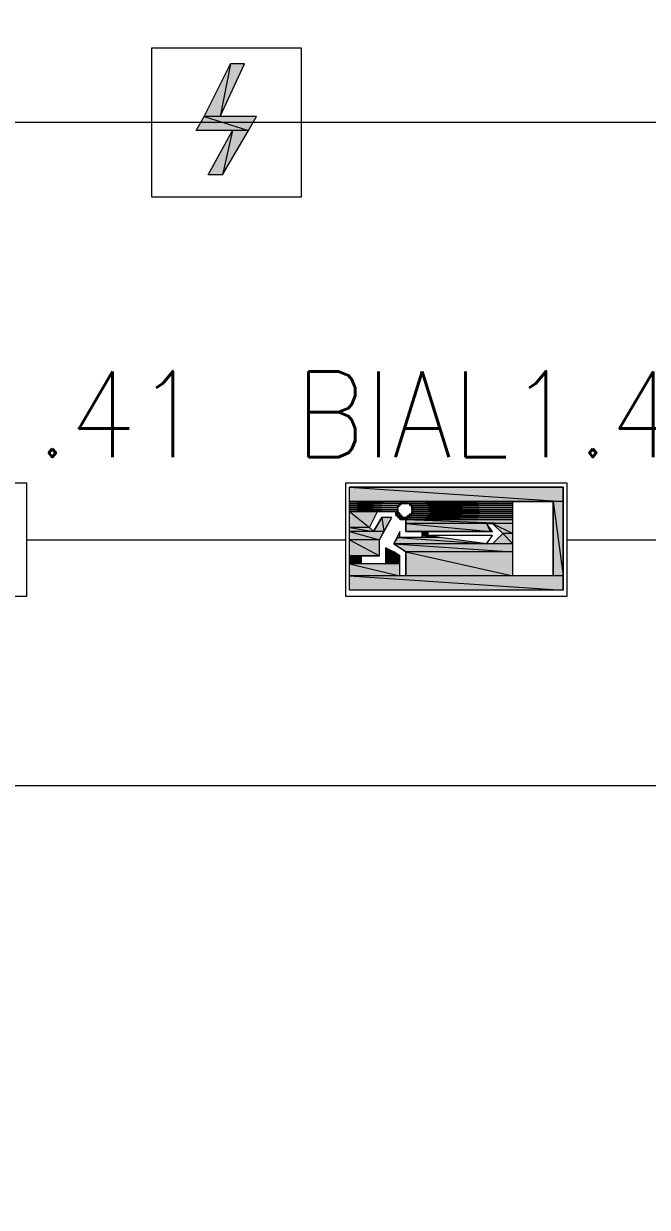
# Model space of a CAD drawing. Header units: millimetres. Extents: x 0 to 420, y 0 to 297.
# Drawn here: x 161.61 to 174.7, y 185.07 to 209.93 of the extents above; entities that cross this region are included whole.
import ezdxf

# ---------------------------------------------------------------- set-up
doc = ezdxf.new("R2010")
doc.units = ezdxf.units.MM
doc.styles.get("Standard").update_dxf_attribs({"font": 'STANDARD'})

msp = doc.modelspace()

# ---------------------------------------------------------------- hatches: boundary and pattern name
h = msp.add_hatch(color=1)
h.paths.add_polyline_path([(166.243001, 209.084332), (165.946668, 209.084332), (165.735001, 207.983666)], flags=0)
h.paths.add_polyline_path([(165.946668, 209.084332), (165.735001, 207.983666), (165.396334, 207.983666)], flags=0)
h = msp.add_hatch(color=1)
h.paths.add_polyline_path([(166.497001, 207.983666), (165.396334, 207.983666), (166.327668, 207.687333)], flags=0)
h.paths.add_polyline_path([(165.396334, 207.983666), (166.327668, 207.687333), (165.227001, 207.687333)], flags=0)
h = msp.add_hatch(color=1)
h.paths.add_polyline_path([(166.327668, 207.687333), (165.989001, 207.687333), (165.777334, 206.755999)], flags=0)
h.paths.add_polyline_path([(165.989001, 207.687333), (165.777334, 206.755999), (165.481001, 206.755999)], flags=0)
h = msp.add_hatch(color=82)
h.paths.add_polyline_path([(172.931668, 200.194333), (168.444334, 200.194333), (172.931668, 199.897999)], flags=0)
h.paths.add_polyline_path([(168.444334, 200.194333), (172.931668, 199.897999), (168.444334, 199.897999)], flags=0)
h = msp.add_hatch(color=82)
h.paths.add_polyline_path([(168.444334, 199.897999), (171.873334, 199.897999)], flags=0)
h.paths.add_polyline_path([(171.873334, 199.897999), (168.444334, 199.897999)], flags=0)
h = msp.add_hatch(color=82)
h.paths.add_polyline_path([(169.545001, 199.897999), (168.444334, 199.897999), (169.502668, 199.855666)], flags=0)
h.paths.add_polyline_path([(168.444334, 199.897999), (169.502668, 199.855666), (168.444334, 199.855666)], flags=0)
for points in [[(169.545001, 199.897999), (169.587334, 199.855666), (169.545001, 199.855666)], [(169.587334, 199.897999), (169.629668, 199.897999), (169.629668, 199.855666)], [(169.460334, 199.728666), (169.460334, 199.686333)], [(169.460334, 199.686333), (169.502668, 199.643999), (169.460334, 199.643999)], [(169.460334, 199.643999), (169.502668, 199.643999)], [(169.502668, 199.855666), (169.545001, 199.855666), (169.502668, 199.813333)], [(169.502668, 199.643999), (169.502668, 199.601666)], [(169.545001, 199.855666), (169.587334, 199.855666)], [(169.714334, 199.813333), (169.756668, 199.813333)], [(169.714334, 199.643999), (169.714334, 199.601666)], [(169.756668, 199.813333), (169.756668, 199.770999)], [(169.756668, 199.770999), (169.756668, 199.728666)], [(169.545001, 199.601666), (169.545001, 199.559333)], [(169.206334, 198.924333), (169.375668, 198.839666), (169.206334, 198.839666)]]:
    msp.add_hatch(color=82).paths.add_polyline_path(points, flags=0)
h = msp.add_hatch(color=82)
h.paths.add_polyline_path([(171.873334, 199.897999), (169.672001, 199.897999), (171.873334, 199.855666)], flags=0)
h.paths.add_polyline_path([(169.672001, 199.897999), (171.873334, 199.855666), (169.672001, 199.855666)], flags=0)
h = msp.add_hatch(color=82)
h.paths.add_polyline_path([(172.931668, 199.897999), (172.720001, 199.897999), (172.931668, 198.331666)], flags=0)
h.paths.add_polyline_path([(172.720001, 199.897999), (172.931668, 198.331666), (172.720001, 198.331666)], flags=0)
h = msp.add_hatch(color=82)
h.paths.add_polyline_path([(169.502668, 199.855666), (168.444334, 199.855666), (169.460334, 199.813333)], flags=0)
h.paths.add_polyline_path([(168.444334, 199.855666), (169.460334, 199.813333), (168.444334, 199.813333)], flags=0)
h = msp.add_hatch(color=82)
h.paths.add_polyline_path([(169.460334, 199.813333), (168.444334, 199.813333), (169.460334, 199.770999)], flags=0)
h.paths.add_polyline_path([(168.444334, 199.813333), (169.460334, 199.770999), (168.444334, 199.770999)], flags=0)
h = msp.add_hatch(color=82)
h.paths.add_polyline_path([(169.460334, 199.770999), (168.444334, 199.770999), (169.460334, 199.728666)], flags=0)
h.paths.add_polyline_path([(168.444334, 199.770999), (169.460334, 199.728666), (168.444334, 199.728666)], flags=0)
h = msp.add_hatch(color=82)
h.paths.add_polyline_path([(168.444334, 199.728666), (169.460334, 199.728666)], flags=0)
h.paths.add_polyline_path([(169.460334, 199.728666), (168.444334, 199.728666)], flags=0)
h = msp.add_hatch(color=82)
h.paths.add_polyline_path([(169.460334, 199.728666), (168.444334, 199.728666), (169.460334, 199.686333)], flags=0)
h.paths.add_polyline_path([(168.444334, 199.728666), (169.460334, 199.686333), (168.444334, 199.686333)], flags=0)
h = msp.add_hatch(color=82)
h.paths.add_polyline_path([(168.444334, 199.686333), (169.460334, 199.686333)], flags=0)
h.paths.add_polyline_path([(169.460334, 199.686333), (168.444334, 199.686333)], flags=0)
h = msp.add_hatch(color=82)
h.paths.add_polyline_path([(169.037001, 199.686333), (168.444334, 199.686333), (168.867668, 199.347666)], flags=0)
h.paths.add_polyline_path([(168.444334, 199.686333), (168.867668, 199.347666), (168.444334, 199.347666)], flags=0)
h = msp.add_hatch(color=82)
h.paths.add_polyline_path([(169.460334, 199.686333), (169.418001, 199.686333), (169.460334, 199.643999)], flags=0)
h.paths.add_polyline_path([(169.418001, 199.686333), (169.460334, 199.643999), (169.418001, 199.643999)], flags=0)
h = msp.add_hatch(color=82)
h.paths.add_polyline_path([(169.460334, 199.643999), (169.418001, 199.643999), (169.460334, 199.601666)], flags=0)
h.paths.add_polyline_path([(169.418001, 199.643999), (169.460334, 199.601666), (169.418001, 199.601666)], flags=0)
h = msp.add_hatch(color=82)
h.paths.add_polyline_path([(169.714334, 199.855666), (171.873334, 199.855666)], flags=0)
h.paths.add_polyline_path([(171.873334, 199.855666), (169.714334, 199.855666)], flags=0)
h = msp.add_hatch(color=82)
h.paths.add_polyline_path([(171.873334, 199.855666), (169.714334, 199.855666), (171.873334, 199.813333)], flags=0)
h.paths.add_polyline_path([(169.714334, 199.855666), (171.873334, 199.813333), (169.756668, 199.813333)], flags=0)
h = msp.add_hatch(color=82)
h.paths.add_polyline_path([(169.714334, 199.855666), (169.714334, 199.813333)], flags=0)
h.paths.add_polyline_path([(169.714334, 199.813333), (169.714334, 199.855666)], flags=0)
h = msp.add_hatch(color=82)
h.paths.add_polyline_path([(171.873334, 199.813333), (169.756668, 199.813333), (171.873334, 199.770999)], flags=0)
h.paths.add_polyline_path([(169.756668, 199.813333), (171.873334, 199.770999), (169.756668, 199.770999)], flags=0)
h = msp.add_hatch(color=82)
h.paths.add_polyline_path([(171.873334, 199.770999), (169.756668, 199.770999), (171.873334, 199.728666)], flags=0)
h.paths.add_polyline_path([(169.756668, 199.770999), (171.873334, 199.728666), (169.799001, 199.728666)], flags=0)
h = msp.add_hatch(color=82)
h.paths.add_polyline_path([(171.873334, 199.728666), (169.756668, 199.728666), (171.873334, 199.686333)], flags=0)
h.paths.add_polyline_path([(169.756668, 199.728666), (171.873334, 199.686333), (169.799001, 199.686333)], flags=0)
h = msp.add_hatch(color=82)
h.paths.add_polyline_path([(171.873334, 199.686333), (169.799001, 199.686333), (171.873334, 199.643999)], flags=0)
h.paths.add_polyline_path([(169.799001, 199.686333), (171.873334, 199.643999), (169.756668, 199.643999)], flags=0)
h = msp.add_hatch(color=82)
h.paths.add_polyline_path([(169.756668, 199.686333), (169.756668, 199.643999)], flags=0)
h.paths.add_polyline_path([(169.756668, 199.643999), (169.756668, 199.686333)], flags=0)
h = msp.add_hatch(color=82)
h.paths.add_polyline_path([(171.873334, 199.643999), (169.756668, 199.643999), (171.873334, 199.601666)], flags=0)
h.paths.add_polyline_path([(169.756668, 199.643999), (171.873334, 199.601666), (169.756668, 199.601666)], flags=0)
h = msp.add_hatch(color=82)
h.paths.add_polyline_path([(169.799001, 199.728666), (171.873334, 199.728666)], flags=0)
h.paths.add_polyline_path([(171.873334, 199.728666), (169.799001, 199.728666)], flags=0)
h = msp.add_hatch(color=82)
h.paths.add_polyline_path([(169.799001, 199.686333), (171.873334, 199.686333)], flags=0)
h.paths.add_polyline_path([(171.873334, 199.686333), (169.799001, 199.686333)], flags=0)
h = msp.add_hatch(color=82)
h.paths.add_polyline_path([(169.333334, 199.559333), (169.121668, 199.559333), (169.164001, 199.262999)], flags=0)
h.paths.add_polyline_path([(169.121668, 199.559333), (169.164001, 199.262999), (168.952334, 199.262999)], flags=0)
h = msp.add_hatch(color=82)
h.paths.add_polyline_path([(169.502668, 199.601666), (169.418001, 199.601666)], flags=0)
h.paths.add_polyline_path([(169.418001, 199.601666), (169.502668, 199.601666), (169.460334, 199.601666)], flags=0)
h = msp.add_hatch(color=82)
h.paths.add_polyline_path([(169.502668, 199.601666), (169.460334, 199.601666), (169.545001, 199.559333)], flags=0)
h.paths.add_polyline_path([(169.460334, 199.601666), (169.545001, 199.559333), (169.460334, 199.559333)], flags=0)
h = msp.add_hatch(color=82)
h.paths.add_polyline_path([(169.460334, 199.559333), (169.545001, 199.559333)], flags=0)
h.paths.add_polyline_path([(169.545001, 199.559333), (169.460334, 199.559333)], flags=0)
h = msp.add_hatch(color=82)
h.paths.add_polyline_path([(169.672001, 199.559333), (169.502668, 199.559333), (169.672001, 199.516999)], flags=0)
h.paths.add_polyline_path([(169.502668, 199.559333), (169.672001, 199.516999), (169.502668, 199.516999)], flags=0)
h = msp.add_hatch(color=82)
h.paths.add_polyline_path([(169.545001, 199.516999), (171.873334, 199.516999)], flags=0)
h.paths.add_polyline_path([(171.873334, 199.516999), (169.545001, 199.516999)], flags=0)
h = msp.add_hatch(color=82)
h.paths.add_polyline_path([(169.587334, 199.559333), (169.629668, 199.559333)], flags=0)
h.paths.add_polyline_path([(169.629668, 199.559333), (169.587334, 199.559333)], flags=0)
h = msp.add_hatch(color=82)
h.paths.add_polyline_path([(169.714334, 199.601666), (169.672001, 199.601666), (169.672001, 199.559333)], flags=0)
h.paths.add_polyline_path([(169.672001, 199.601666), (169.672001, 199.559333), (169.629668, 199.559333)], flags=0)
h = msp.add_hatch(color=82)
h.paths.add_polyline_path([(171.873334, 199.516999), (169.629668, 199.516999), (171.873334, 199.432333)], flags=0)
h.paths.add_polyline_path([(169.629668, 199.516999), (171.873334, 199.432333), (169.629668, 199.432333)], flags=0)
h = msp.add_hatch(color=82)
h.paths.add_polyline_path([(171.323001, 199.432333), (169.629668, 199.432333), (171.407668, 199.262999)], flags=0)
h.paths.add_polyline_path([(169.629668, 199.432333), (171.407668, 199.262999), (169.629668, 199.262999)], flags=0)
h = msp.add_hatch(color=82)
h.paths.add_polyline_path([(171.873334, 199.559333), (169.672001, 199.559333), (171.873334, 199.516999)], flags=0)
h.paths.add_polyline_path([(169.672001, 199.559333), (171.873334, 199.516999), (169.672001, 199.516999)], flags=0)
h = msp.add_hatch(color=82)
h.paths.add_polyline_path([(171.873334, 199.601666), (169.756668, 199.601666)], flags=0)
h.paths.add_polyline_path([(169.756668, 199.601666), (171.873334, 199.601666), (169.714334, 199.601666)], flags=0)
h = msp.add_hatch(color=82)
h.paths.add_polyline_path([(171.873334, 199.601666), (169.714334, 199.601666), (171.873334, 199.559333)], flags=0)
h.paths.add_polyline_path([(169.714334, 199.601666), (171.873334, 199.559333), (169.714334, 199.559333)], flags=0)
h = msp.add_hatch(color=82)
h.paths.add_polyline_path([(171.873334, 199.432333), (171.450001, 199.432333), (171.873334, 199.220666)], flags=0)
h.paths.add_polyline_path([(171.450001, 199.432333), (171.873334, 199.220666), (171.661668, 199.220666)], flags=0)
h = msp.add_hatch(color=82)
h.paths.add_polyline_path([(168.867668, 199.347666), (168.444334, 199.347666), (168.952334, 199.262999)], flags=0)
h.paths.add_polyline_path([(168.444334, 199.347666), (168.952334, 199.262999), (168.444334, 199.262999)], flags=0)
h = msp.add_hatch(color=82)
h.paths.add_polyline_path([(169.164001, 199.262999), (168.444334, 199.262999), (169.079334, 199.093666)], flags=0)
h.paths.add_polyline_path([(168.444334, 199.262999), (169.079334, 199.093666), (168.444334, 199.093666)], flags=0)
h = msp.add_hatch(color=82)
h.paths.add_polyline_path([(170.349334, 199.135999), (169.460334, 199.135999), (171.323001, 199.008999)], flags=0)
h.paths.add_polyline_path([(169.460334, 199.135999), (171.323001, 199.008999), (169.375668, 199.008999)], flags=0)
h = msp.add_hatch(color=82)
h.paths.add_polyline_path([(170.095334, 199.262999), (169.968334, 199.262999), (170.095334, 199.178333)], flags=0)
h.paths.add_polyline_path([(169.968334, 199.262999), (170.095334, 199.178333), (169.968334, 199.178333)], flags=0)
h = msp.add_hatch(color=82)
h.paths.add_polyline_path([(170.095334, 199.178333), (169.968334, 199.178333), (170.349334, 199.135999)], flags=0)
h.paths.add_polyline_path([(169.968334, 199.178333), (170.349334, 199.135999), (169.968334, 199.135999)], flags=0)
h = msp.add_hatch(color=82)
h.paths.add_polyline_path([(171.873334, 199.220666), (171.661668, 199.220666), (171.873334, 199.008999)], flags=0)
h.paths.add_polyline_path([(171.661668, 199.220666), (171.873334, 199.008999), (171.450001, 199.008999)], flags=0)
h = msp.add_hatch(color=82)
h.paths.add_polyline_path([(169.079334, 199.093666), (168.444334, 199.093666), (169.079334, 198.754999)], flags=0)
h.paths.add_polyline_path([(168.444334, 199.093666), (169.079334, 198.754999), (168.444334, 198.754999)], flags=0)
h = msp.add_hatch(color=82)
h.paths.add_polyline_path([(171.873334, 199.008999), (169.375668, 199.008999), (171.873334, 198.839666)], flags=0)
h.paths.add_polyline_path([(169.375668, 199.008999), (171.873334, 198.839666), (169.629668, 198.839666)], flags=0)
h = msp.add_hatch(color=82)
h.paths.add_polyline_path([(168.698334, 198.754999), (168.444334, 198.754999), (168.698334, 198.585666)], flags=0)
h.paths.add_polyline_path([(168.444334, 198.754999), (168.698334, 198.585666), (168.444334, 198.585666)], flags=0)
h = msp.add_hatch(color=82)
h.paths.add_polyline_path([(169.375668, 198.839666), (169.206334, 198.839666), (169.502668, 198.754999)], flags=0)
h.paths.add_polyline_path([(169.206334, 198.839666), (169.502668, 198.754999), (169.206334, 198.754999)], flags=0)
h = msp.add_hatch(color=82)
h.paths.add_polyline_path([(169.502668, 198.754999), (169.206334, 198.754999), (169.502668, 198.585666)], flags=0)
h.paths.add_polyline_path([(169.206334, 198.754999), (169.502668, 198.585666), (169.206334, 198.585666)], flags=0)
h = msp.add_hatch(color=82)
h.paths.add_polyline_path([(171.873334, 198.839666), (169.629668, 198.839666), (171.873334, 198.331666)], flags=0)
h.paths.add_polyline_path([(169.629668, 198.839666), (171.873334, 198.331666), (169.629668, 198.331666)], flags=0)
h = msp.add_hatch(color=82)
h.paths.add_polyline_path([(169.502668, 198.585666), (168.444334, 198.585666), (169.502668, 198.331666)], flags=0)
h.paths.add_polyline_path([(168.444334, 198.585666), (169.502668, 198.331666), (168.444334, 198.331666)], flags=0)
h = msp.add_hatch(color=82)
h.paths.add_polyline_path([(172.931668, 198.331666), (168.444334, 198.331666), (172.931668, 198.035333)], flags=0)
h.paths.add_polyline_path([(168.444334, 198.331666), (172.931668, 198.035333), (168.444334, 198.035333)], flags=0)

# ---------------------------------------------------------------- linework, layer by layer
at = {"color": 7, "lineweight": 0}
for points in [[(25.696335, 193.928999), (368.850334, 193.928999), (368.850334, 289.263666), (25.696335, 289.263666)], [(25.696335, 97.620666), (25.696335, 193.928999), (368.850334, 193.928999), (368.850334, 97.620666), (25.696335, 97.620666), (368.850334, 97.620666), (368.850334, 68.368333), (25.696335, 68.368333)]]:
    msp.add_lwpolyline(points, close=True, dxfattribs=at)
msp.add_lwpolyline([(164.295668, 209.422999), (167.428334, 209.422999)], dxfattribs=at)
at = {"color": 1, "lineweight": 0}
for points in [[(167.428334, 206.290333), (164.295668, 206.290333), (164.295668, 209.422999), (167.428334, 209.422999)], [(165.946668, 209.084332), (165.735001, 207.983666), (165.396334, 207.983666)], [(166.243001, 209.084332), (165.946668, 209.084332), (165.735001, 207.983666)], [(165.396334, 207.983666), (166.327668, 207.687333), (165.227001, 207.687333)], [(166.497001, 207.983666), (165.396334, 207.983666), (166.327668, 207.687333)], [(165.989001, 207.687333), (165.777334, 206.755999), (165.481001, 206.755999)], [(166.327668, 207.687333), (165.989001, 207.687333), (165.777334, 206.755999)]]:
    msp.add_lwpolyline(points, close=True, dxfattribs=at)
msp.add_lwpolyline([(262.466667, 185.462333), (262.466667, 207.856666), (100.838001, 207.856666)], dxfattribs=at)
at = {"color": 92, "lineweight": 0}
for points in [[(161.671001, 200.278999), (156.972001, 200.278999), (156.972001, 197.908333), (161.671001, 197.908333)], [(173.016334, 200.278999), (168.359668, 200.278999), (168.359668, 197.908333), (173.016334, 197.908333)]]:
    msp.add_lwpolyline(points, close=True, dxfattribs=at)
at = {"color": 82, "lineweight": 0}
for points in [[(172.931668, 200.194333), (168.444334, 200.194333), (172.931668, 199.897999)], [(168.444334, 200.194333), (172.931668, 199.897999), (168.444334, 199.897999)], [(168.444334, 200.194333), (172.931668, 200.194333), (172.931668, 198.035333), (168.444334, 198.035333)], [(168.444334, 199.897999), (171.873334, 199.897999)], [(171.873334, 199.897999), (168.444334, 199.897999)], [(169.545001, 199.897999), (168.444334, 199.897999), (169.502668, 199.855666)], [(168.444334, 199.897999), (169.502668, 199.855666), (168.444334, 199.855666)], [(169.545001, 199.897999), (169.587334, 199.855666), (169.545001, 199.855666)], [(171.873334, 199.897999), (169.545001, 199.897999)], [(169.587334, 199.897999), (169.629668, 199.897999), (169.629668, 199.855666)], [(169.629668, 199.897999), (169.587334, 199.897999)], [(171.873334, 199.897999), (169.672001, 199.897999), (171.873334, 199.855666)], [(169.672001, 199.897999), (171.873334, 199.855666), (169.672001, 199.855666)], [(171.873334, 199.897999), (169.672001, 199.897999)], [(171.873334, 199.897999), (172.720001, 199.897999), (172.720001, 198.331666), (171.873334, 198.331666)], [(172.931668, 199.897999), (172.720001, 199.897999), (172.931668, 198.331666)], [(172.720001, 199.897999), (172.931668, 198.331666), (172.720001, 198.331666)], [(169.502668, 199.855666), (168.444334, 199.855666), (169.460334, 199.813333)], [(168.444334, 199.855666), (169.460334, 199.813333), (168.444334, 199.813333)], [(169.460334, 199.813333), (168.444334, 199.813333), (169.460334, 199.770999)], [(168.444334, 199.813333), (169.460334, 199.770999), (168.444334, 199.770999)], [(169.460334, 199.770999), (168.444334, 199.770999), (169.460334, 199.728666)], [(168.444334, 199.770999), (169.460334, 199.728666), (168.444334, 199.728666)], [(168.444334, 199.728666), (169.460334, 199.728666)], [(169.460334, 199.728666), (168.444334, 199.728666)], [(169.460334, 199.728666), (168.444334, 199.728666), (169.460334, 199.686333)], [(168.444334, 199.728666), (169.460334, 199.686333), (168.444334, 199.686333)], [(168.444334, 199.686333), (169.460334, 199.686333)], [(169.460334, 199.686333), (168.444334, 199.686333)], [(169.037001, 199.686333), (168.444334, 199.686333), (168.867668, 199.347666)], [(168.444334, 199.686333), (168.867668, 199.347666), (168.444334, 199.347666)], [(168.698334, 198.754999), (169.079334, 198.754999), (169.079334, 199.093666), (169.333334, 199.559333), (169.121668, 199.559333), (168.952334, 199.262999), (168.867668, 199.347666), (169.037001, 199.686333), (169.418001, 199.686333), (169.418001, 199.643999), (169.418001, 199.601666), (169.460334, 199.601666), (169.460334, 199.559333), (169.502668, 199.559333), (169.502668, 199.516999), (169.545001, 199.516999), (169.587334, 199.516999), (169.629668, 199.516999), (169.629668, 199.262999), (169.968334, 199.262999), (169.968334, 199.135999), (169.502668, 199.135999), (169.502668, 199.262999), (169.375668, 199.008999), (169.629668, 198.839666), (169.629668, 198.331666), (169.502668, 198.331666), (169.502668, 198.754999), (169.206334, 198.924333), (169.206334, 198.585666), (168.698334, 198.585666)], [(169.460334, 199.686333), (169.418001, 199.686333), (169.460334, 199.643999)], [(169.418001, 199.686333), (169.460334, 199.643999), (169.418001, 199.643999)], [(169.460334, 199.643999), (169.418001, 199.643999), (169.460334, 199.601666)], [(169.418001, 199.643999), (169.460334, 199.601666), (169.418001, 199.601666)], [(169.629668, 199.855666), (169.672001, 199.855666), (169.714334, 199.855666), (169.714334, 199.813333), (169.756668, 199.813333), (169.756668, 199.770999), (169.756668, 199.728666), (169.756668, 199.686333), (169.756668, 199.643999), (169.714334, 199.601666), (169.672001, 199.559333), (169.629668, 199.559333), (169.587334, 199.559333), (169.545001, 199.559333), (169.545001, 199.601666), (169.502668, 199.601666), (169.502668, 199.643999), (169.460334, 199.643999), (169.460334, 199.686333), (169.460334, 199.728666), (169.460334, 199.770999), (169.502668, 199.813333), (169.545001, 199.855666), (169.587334, 199.855666)], [(169.460334, 199.728666), (169.460334, 199.686333)], [(169.460334, 199.686333), (169.502668, 199.643999), (169.460334, 199.643999)], [(169.502668, 199.643999), (169.460334, 199.686333)], [(169.460334, 199.643999), (169.502668, 199.643999)], [(169.502668, 199.855666), (169.545001, 199.855666), (169.502668, 199.813333)], [(169.502668, 199.643999), (169.502668, 199.601666)], [(169.545001, 199.855666), (169.587334, 199.855666)], [(171.873334, 199.855666), (169.672001, 199.855666)], [(169.714334, 199.855666), (171.873334, 199.855666)], [(171.873334, 199.855666), (169.714334, 199.855666)], [(171.873334, 199.855666), (169.714334, 199.855666), (171.873334, 199.813333)], [(169.714334, 199.855666), (171.873334, 199.813333), (169.756668, 199.813333)], [(169.714334, 199.855666), (169.714334, 199.813333)], [(169.714334, 199.813333), (169.714334, 199.855666)], [(169.714334, 199.813333), (169.756668, 199.813333)], [(169.714334, 199.643999), (169.714334, 199.601666)], [(169.714334, 199.601666), (169.714334, 199.643999)], [(169.756668, 199.813333), (169.756668, 199.770999)], [(171.873334, 199.813333), (169.756668, 199.813333), (171.873334, 199.770999)], [(169.756668, 199.813333), (171.873334, 199.770999), (169.756668, 199.770999)], [(169.756668, 199.770999), (169.756668, 199.813333)], [(169.756668, 199.770999), (169.756668, 199.728666)], [(171.873334, 199.770999), (169.756668, 199.770999), (171.873334, 199.728666)], [(169.756668, 199.770999), (171.873334, 199.728666), (169.799001, 199.728666)], [(171.873334, 199.728666), (169.756668, 199.728666), (171.873334, 199.686333)], [(169.756668, 199.728666), (171.873334, 199.686333), (169.799001, 199.686333)], [(169.799001, 199.686333), (171.873334, 199.643999), (169.756668, 199.643999)], [(169.756668, 199.686333), (169.756668, 199.643999)], [(169.756668, 199.643999), (169.756668, 199.686333)], [(171.873334, 199.643999), (169.756668, 199.643999), (171.873334, 199.601666)], [(169.756668, 199.643999), (171.873334, 199.601666), (169.756668, 199.601666)], [(169.799001, 199.728666), (171.873334, 199.728666)], [(171.873334, 199.728666), (169.799001, 199.728666)], [(171.873334, 199.728666), (169.799001, 199.728666)], [(169.799001, 199.686333), (171.873334, 199.686333)], [(171.873334, 199.686333), (169.799001, 199.686333)], [(171.873334, 199.686333), (169.799001, 199.686333), (171.873334, 199.643999)], [(169.121668, 199.559333), (169.164001, 199.262999), (168.952334, 199.262999)], [(169.333334, 199.559333), (169.121668, 199.559333), (169.164001, 199.262999)], [(169.502668, 199.601666), (169.418001, 199.601666)], [(169.418001, 199.601666), (169.502668, 199.601666), (169.460334, 199.601666)], [(169.502668, 199.601666), (169.460334, 199.601666), (169.545001, 199.559333)], [(169.460334, 199.601666), (169.545001, 199.559333), (169.460334, 199.559333)], [(169.460334, 199.559333), (169.545001, 199.559333)], [(169.545001, 199.559333), (169.460334, 199.559333)], [(169.672001, 199.559333), (169.502668, 199.559333), (169.672001, 199.516999)], [(169.502668, 199.559333), (169.672001, 199.516999), (169.502668, 199.516999)], [(171.873334, 199.516999), (169.502668, 199.516999)], [(169.545001, 199.601666), (169.545001, 199.559333)], [(169.545001, 199.559333), (169.545001, 199.601666)], [(169.545001, 199.516999), (171.873334, 199.516999)], [(171.873334, 199.516999), (169.545001, 199.516999)], [(169.587334, 199.559333), (169.629668, 199.559333)], [(169.629668, 199.559333), (169.587334, 199.559333)], [(169.672001, 199.601666), (169.672001, 199.559333), (169.629668, 199.559333)], [(171.873334, 199.516999), (169.629668, 199.516999), (171.873334, 199.432333)], [(169.629668, 199.516999), (171.873334, 199.432333), (169.629668, 199.432333)], [(171.323001, 199.432333), (169.629668, 199.432333), (171.407668, 199.262999)], [(169.629668, 199.432333), (171.407668, 199.262999), (169.629668, 199.262999)], [(169.714334, 199.601666), (169.672001, 199.601666), (169.672001, 199.559333)], [(171.873334, 199.559333), (169.672001, 199.559333), (171.873334, 199.516999)], [(169.672001, 199.559333), (171.873334, 199.516999), (169.672001, 199.516999)], [(169.756668, 199.601666), (171.873334, 199.601666), (169.714334, 199.601666)], [(171.873334, 199.601666), (169.714334, 199.601666), (171.873334, 199.559333)], [(169.714334, 199.601666), (171.873334, 199.559333), (169.714334, 199.559333)], [(171.873334, 199.601666), (169.756668, 199.601666)], [(171.450001, 199.262999), (171.323001, 199.432333), (171.450001, 199.432333), (171.661668, 199.220666), (171.450001, 199.008999), (171.323001, 199.008999), (171.450001, 199.178333), (170.095334, 199.178333), (170.095334, 199.262999)], [(171.873334, 199.432333), (171.450001, 199.432333), (171.873334, 199.220666)], [(171.450001, 199.432333), (171.873334, 199.220666), (171.661668, 199.220666)], [(168.867668, 199.347666), (168.444334, 199.347666), (168.952334, 199.262999)], [(168.444334, 199.347666), (168.952334, 199.262999), (168.444334, 199.262999)], [(169.164001, 199.262999), (168.444334, 199.262999), (169.079334, 199.093666)], [(168.444334, 199.262999), (169.079334, 199.093666), (168.444334, 199.093666)], [(169.460334, 199.135999), (171.323001, 199.008999), (169.375668, 199.008999)], [(170.349334, 199.135999), (169.460334, 199.135999), (171.323001, 199.008999)], [(170.095334, 199.262999), (169.968334, 199.262999), (170.095334, 199.178333)], [(169.968334, 199.262999), (170.095334, 199.178333), (169.968334, 199.178333)], [(170.095334, 199.178333), (169.968334, 199.178333), (170.349334, 199.135999)], [(169.968334, 199.178333), (170.349334, 199.135999), (169.968334, 199.135999)], [(171.661668, 199.220666), (171.873334, 199.008999), (171.450001, 199.008999)], [(171.873334, 199.220666), (171.661668, 199.220666), (171.873334, 199.008999)], [(169.079334, 199.093666), (168.444334, 199.093666), (169.079334, 198.754999)], [(168.444334, 199.093666), (169.079334, 198.754999), (168.444334, 198.754999)], [(169.206334, 198.924333), (169.375668, 198.839666), (169.206334, 198.839666)], [(171.873334, 199.008999), (169.375668, 199.008999), (171.873334, 198.839666)], [(169.375668, 199.008999), (171.873334, 198.839666), (169.629668, 198.839666)], [(168.698334, 198.754999), (168.444334, 198.754999), (168.698334, 198.585666)], [(168.444334, 198.754999), (168.698334, 198.585666), (168.444334, 198.585666)], [(169.375668, 198.839666), (169.206334, 198.839666), (169.502668, 198.754999)], [(169.206334, 198.839666), (169.502668, 198.754999), (169.206334, 198.754999)], [(169.502668, 198.754999), (169.206334, 198.754999), (169.502668, 198.585666)], [(169.206334, 198.754999), (169.502668, 198.585666), (169.206334, 198.585666)], [(171.873334, 198.839666), (169.629668, 198.839666), (171.873334, 198.331666)], [(169.629668, 198.839666), (171.873334, 198.331666), (169.629668, 198.331666)], [(169.502668, 198.585666), (168.444334, 198.585666), (169.502668, 198.331666)], [(168.444334, 198.585666), (169.502668, 198.331666), (168.444334, 198.331666)], [(172.931668, 198.331666), (168.444334, 198.331666), (172.931668, 198.035333)], [(168.444334, 198.331666), (172.931668, 198.035333), (168.444334, 198.035333)]]:
    msp.add_lwpolyline(points, close=True, dxfattribs=at)
at = {"color": 5, "lineweight": 0}
for points in [[(161.671001, 199.093666), (168.359668, 199.093666)], [(173.016334, 199.093666), (179.705001, 199.093666)]]:
    msp.add_lwpolyline(points, dxfattribs=at)

# ---------------------------------------------------------------- texts
at = {"color": 92, "char_height": 1.79922, "attachment_point": 1}
for s, insert, width in [('BIAL1.41', (155.95601, 202.628555), 8.9961), ('BIAL1.42', (167.30133, 202.628555), 9.39592667)]:
    msp.add_mtext(s, dxfattribs=dict(at, insert=insert, width=width))

doc.saveas('drawing.dxf')
